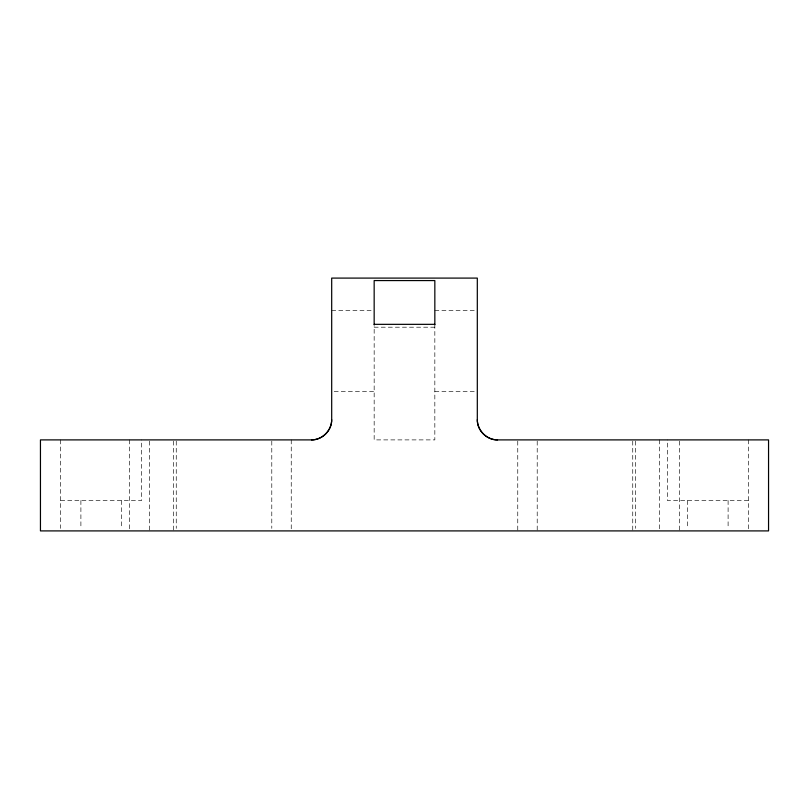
<?xml version="1.0" encoding="UTF-8"?>
<svg xmlns="http://www.w3.org/2000/svg" width="809" height="809" viewBox="0 0 809 809"><rect width="100%" height="100%" fill="white"/><g stroke="black" fill="none" stroke-linecap="round" stroke-linejoin="round"><path stroke-width="0.61" stroke-dasharray="4.04 3.03" d="M331.69 310.454L371.665 310.454M434.837 310.454L476.056 310.454M374.162 327.2L434.837 327.2M334.188 391.354L374.162 391.354M434.837 391.354L476.056 391.354M60.675 500.569L141.575 500.569L141.575 439.894M748.325 500.569L667.425 500.569L667.425 439.894M748.325 439.894L748.325 530.906M728.1 500.569L728.1 528.378M687.65 500.569L687.65 528.378M679.56 441.158L679.56 530.906M659.335 439.894L659.335 530.906M635.409 441.158L635.409 528.378M632.749 441.158L632.749 530.906M537.206 441.158L537.206 530.906M517.76 441.158L517.76 530.906M434.837 324.338L434.837 439.894L374.162 439.894L374.162 325.592M291.24 439.894L291.24 530.906M271.794 441.158L271.794 528.378M176.251 441.158L176.251 528.378M173.591 441.158L173.591 530.906M149.665 441.158L149.665 530.906M129.44 439.894L129.44 530.906M121.35 500.569L121.35 528.378M80.9 500.569L80.9 528.378M60.675 439.894L60.675 528.378"/><path stroke-width="1.21" d="M331.69 419.669C331.852 430.479 322.285 440.056 311.465 439.894L40.45 439.894L40.45 530.906L768.55 530.906L768.55 439.894L497.535 439.894C486.715 440.056 477.148 430.479 477.31 419.669L477.31 278.094L331.69 278.094L331.69 419.669C331.761 430.489 322.285 439.965 311.465 439.894M374.162 324.338L434.837 324.338M497.535 439.894C486.715 439.965 477.239 430.489 477.31 419.669M434.837 324.692L434.837 280.571L374.162 280.571L374.162 324.692"/></g></svg>
